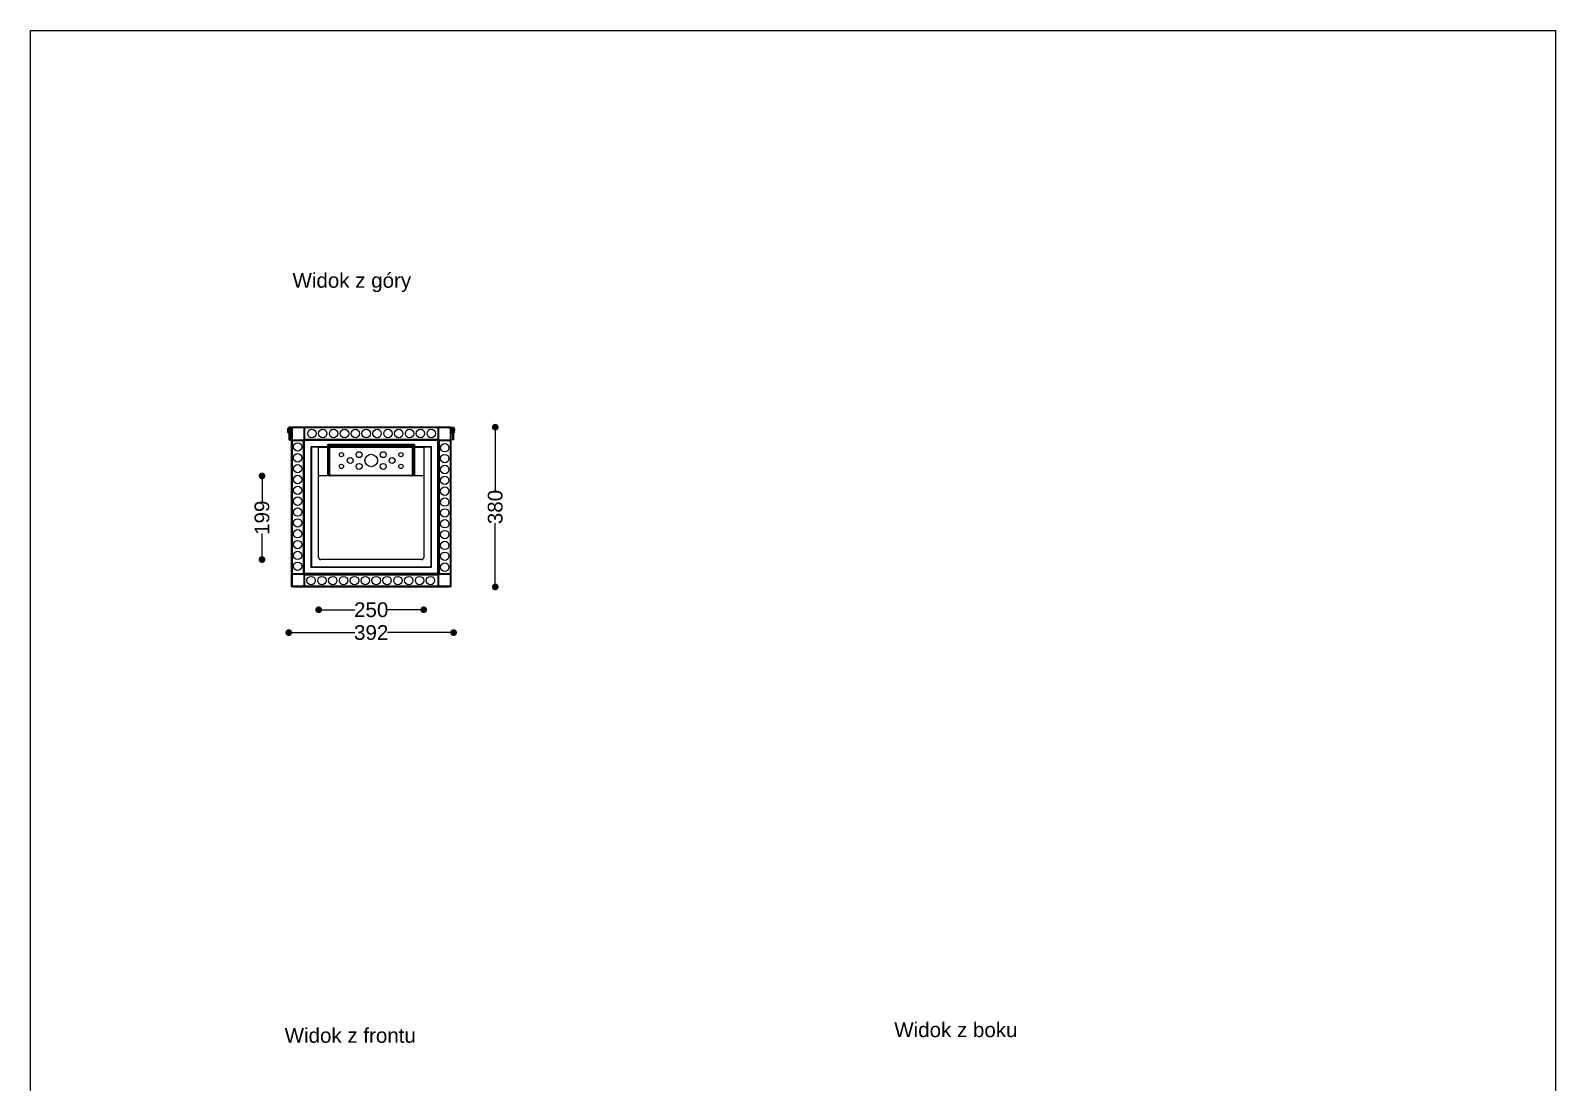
# Model space of a CAD drawing. Header units: millimetres. Extents: x 10366 to 13995, y 24552 to 29685.
# Drawn here: x 10366 to 13995, y 27182 to 29685 of the extents above; entities that cross this region are included whole.
import ezdxf

# ---------------------------------------------------------------- set-up
doc = ezdxf.new("R2010")
doc.units = ezdxf.units.MM
doc.header["$LTSCALE"] = 3
doc.layers.add('DomyÅ›lny', color=7, linetype='Continuous')
doc.layers.add('Hidden_lines', color=7, linetype='Continuous')
doc.styles.get("Standard").update_dxf_attribs({"font": 'arial.ttf'})
doc.dimstyles.new('MATEUSZ', dxfattribs={"dimtxt": 35, "dimasz": 16, "dimexe": 0.18, "dimexo": 0.0625, "dimgap": 0.09, "dimtad": 0, "dimdec": 0, "dimdsep": 46, "dimtxsty": 'Standard', "dimblk": 'DOT', "dimcen": 0.09, "dimse1": 1, "dimse2": 1, "dimadec": 0, "dimazin": 0, "dimtfac": 1, "dimtdec": 0, "dimtofl": 0, "dimtmove": 0, "dimatfit": 3, "dimfxl": 1, "dimtolj": 1, "dimtzin": 0, "dimlwd": 9, "dimlwe": 9, "dimarcsym": 0})

# ---------------------------------------------------------------- blocks, each defined once
blk = doc.blocks.new('_Dot')
at = {"color": 0, "linetype": 'ByBlock', "lineweight": -2}
blk.add_line((-0.5, 0), (-1, 0), dxfattribs=at)
at = {"color": 0, "linetype": 'ByBlock', "const_width": 0.5}
blk.add_lwpolyline([(-0.25, 0, 1), (0.25, 0, 1)], format="xyb", close=True, dxfattribs=at)
blk = doc.blocks.new('*D36')
at = {"color": 0, "lineweight": 9, "transparency": 16777216}
for p, q in [((10996.8, 28252), (11138.3, 28252)), ((11357, 28252), (11215.4, 28252))]:
    blk.add_line(p, q, dxfattribs=at)
at = {"layer": 'Defpoints', "color": 0, "transparency": 16777216}
for p in [(10980.8, 28710.8), (11373, 28710.8), (11373, 28252)]:
    blk.add_point(p, dxfattribs=at)
at = {"color": 0, "lineweight": 9, "transparency": 16777216, "xscale": 16, "yscale": 16, "zscale": 16, "rotation": 180}
blk.add_blockref('_Dot', (10980.8, 28252), dxfattribs=at)
at = {"color": 0, "lineweight": 9, "transparency": 16777216, "xscale": 16, "yscale": 16, "zscale": 16}
blk.add_blockref('_Dot', (11373, 28252), dxfattribs=at)
at = {"color": 0, "transparency": 16777216, "insert": (11176.9, 28252), "char_height": 35, "attachment_point": 5}
blk.add_mtext('\\A1;392', dxfattribs=at)
blk = doc.blocks.new('*D37')
at = {"color": 0, "lineweight": 9, "transparency": 16777216}
for p, q in [((11472.1, 28724.8), (11472.1, 28589.5)), ((11472.1, 28376.8), (11472.1, 28512.1))]:
    blk.add_line(p, q, dxfattribs=at)
at = {"layer": 'Defpoints', "color": 0, "transparency": 16777216}
for p in [(11373, 28740.8), (11472.1, 28740.8), (11365.3, 28360.8)]:
    blk.add_point(p, dxfattribs=at)
at = {"color": 0, "lineweight": 9, "transparency": 16777216, "xscale": 16, "yscale": 16, "zscale": 16}
for p, rotation in [((11472.1, 28740.8), 90), ((11472.1, 28360.8), 270)]:
    blk.add_blockref('_Dot', p, dxfattribs=dict(at, rotation=rotation))
at = {"color": 0, "transparency": 16777216, "insert": (11472.1, 28550.8), "char_height": 35, "attachment_point": 5, "rotation": 90}
blk.add_mtext('\\A1;380', dxfattribs=at)
blk = doc.blocks.new('*D38')
at = {"color": 0, "lineweight": 9, "transparency": 16777216}
for p, q in [((10917.1, 28608.8), (10917.1, 28562.4)), ((10917.1, 28441.8), (10917.1, 28488.2))]:
    blk.add_line(p, q, dxfattribs=at)
at = {"layer": 'Defpoints', "color": 0, "transparency": 16777216}
for p in [(11075.9, 28624.8), (10917.1, 28425.8), (11056.4, 28425.8)]:
    blk.add_point(p, dxfattribs=at)
at = {"color": 0, "lineweight": 9, "transparency": 16777216, "xscale": 16, "yscale": 16, "zscale": 16}
for p, rotation in [((10917.1, 28624.8), 90), ((10917.1, 28425.8), 270)]:
    blk.add_blockref('_Dot', p, dxfattribs=dict(at, rotation=rotation))
at = {"color": 0, "transparency": 16777216, "insert": (10917.1, 28525.3), "char_height": 35, "attachment_point": 5, "rotation": 90}
blk.add_mtext('\\A1;199', dxfattribs=at)
blk = doc.blocks.new('*D39')
at = {"color": 0, "lineweight": 9, "transparency": 16777216}
for p, q in [((11067.9, 28306.3), (11137.9, 28306.3)), ((11285.9, 28306.3), (11215.9, 28306.3))]:
    blk.add_line(p, q, dxfattribs=at)
at = {"layer": 'Defpoints', "color": 0, "transparency": 16777216}
for p in [(11051.9, 28430.8), (11301.9, 28430.8), (11301.9, 28306.3)]:
    blk.add_point(p, dxfattribs=at)
at = {"color": 0, "lineweight": 9, "transparency": 16777216, "xscale": 16, "yscale": 16, "zscale": 16, "rotation": 180}
blk.add_blockref('_Dot', (11051.9, 28306.3), dxfattribs=at)
at = {"color": 0, "lineweight": 9, "transparency": 16777216, "xscale": 16, "yscale": 16, "zscale": 16}
blk.add_blockref('_Dot', (11301.9, 28306.3), dxfattribs=at)
at = {"color": 0, "transparency": 16777216, "insert": (11176.9, 28306.3), "char_height": 35, "attachment_point": 5}
blk.add_mtext('\\A1;250', dxfattribs=at)

msp = doc.modelspace()

# ---------------------------------------------------------------- linework, layer by layer
msp.add_lwpolyline([(10366.2, 24552.5), (10366.2, 29684.6), (13995, 29684.6), (13995, 24552.5)], close=True)
at = {"layer": 'DomyÅ›lny'}
for p, q in [((10980.8, 28740.8), (10980.8, 28710.8)), ((10988.5, 28710.8), (10988.5, 28740.8)), ((11365.3, 28740.8), (10988.5, 28740.8)), ((10988.5, 28710.8), (10988.5, 28740.8)), ((11365.3, 28710.8), (11365.3, 28740.8)), ((11365.3, 28710.8), (11365.3, 28740.8)), ((11373, 28740.8), (11373, 28710.8)), ((10986.9, 28362.4), (10986.9, 28710.8)), ((10988.5, 28734.2), (10988.5, 28364.8)), ((10988.5, 28362.4), (10988.5, 28711)), ((10988.5, 28710.8), (10988.5, 28629.8)), ((11360.3, 28739.2), (10993.5, 28739.2)), ((11365.3, 28401.3), (11365.3, 28734.2)), ((11365.3, 28362.4), (11365.3, 28711)), ((11365.3, 28710.8), (11365.3, 28629.8)), ((11366.9, 28362.4), (11366.9, 28710.8)), ((11051.9, 28430.8), (11051.9, 28693.2)), ((11051.9, 28693.2), (11301.9, 28693.2)), ((11301.9, 28693.2), (11301.9, 28430.8)), ((11301.9, 28624.8), (11051.9, 28624.8)), ((11296.9, 28425.8), (11056.9, 28425.8)), ((11365.3, 28401.3), (11365.3, 28364.8)), ((10989.3, 28362.4), (10988.5, 28362.4)), ((11365.3, 28360.8), (10988.5, 28360.8)), ((10992.5, 28360.8), (11361.3, 28360.8)), ((11365.3, 28362.4), (11364.5, 28362.4))]:
    msp.add_line(p, q, dxfattribs=at)
for points in [[(10988.5, 28740.8, 0), (10980.8, 28740.8, 0)], [(11365.3, 28740.8, 0), (11373, 28740.8, 0)], [(10978.2, 28732.7, 0), (10978.3, 28734.6, 0), (10978.6, 28736.5, 0), (10978.8, 28737.5, 0), (10979, 28738, 0), (10979.2, 28738.4, 0), (10979.4, 28738.6, 0), (10979.5, 28738.8, 0), (10979.6, 28738.9, 0), (10979.7, 28739, 0), (10979.8, 28739.1, 0), (10979.9, 28739.1, 0), (10980, 28739.2, 0), (10980, 28739.2, 0), (10980.1, 28739.2, 0), (10980.2, 28739.2, 0), (10980.2, 28739.2, 0), (10980.3, 28739.2, 0), (10980.3, 28739.2, 0), (10980.4, 28739.1, 0), (10980.5, 28739.1, 0), (10980.6, 28739, 0), (10980.8, 28738.9, 0)], [(10980.8, 28726.5, 0), (10980.6, 28726.4, 0), (10980.5, 28726.3, 0), (10980.4, 28726.2, 0), (10980.3, 28726.2, 0), (10980.2, 28726.2, 0), (10980.2, 28726.2, 0), (10980.1, 28726.2, 0), (10980, 28726.2, 0), (10979.9, 28726.3, 0), (10979.8, 28726.3, 0), (10979.7, 28726.4, 0), (10979.6, 28726.5, 0), (10979.4, 28726.6, 0), (10979.2, 28727, 0), (10979, 28727.4, 0), (10978.7, 28728.5, 0), (10978.4, 28729.8, 0), (10978.2, 28732.7, 0)], [(10980.8, 28710.8, 0), (10980.8, 28710.8, 0), (10980.8, 28710.8, 0), (10980.8, 28710.8, 0), (10980.8, 28710.8, 0), (10980.8, 28710.8, 0), (10980.8, 28710.8, 0), (10980.8, 28710.8, 0), (10980.8, 28710.8, 0), (10980.8, 28710.8, 0), (10980.8, 28710.8, 0), (10980.8, 28710.8, 0), (10980.8, 28710.8, 0), (10980.8, 28710.8, 0), (10980.8, 28710.8, 0), (10981, 28710.8, 0), (10981.7, 28710.8, 0), (10988.5, 28710.8, 0)], [(11373, 28710.8, 0), (11373, 28710.8, 0), (11373, 28710.8, 0), (11373, 28710.8, 0), (11373, 28710.8, 0), (11373, 28710.8, 0), (11373, 28710.8, 0), (11373, 28710.8, 0), (11373, 28710.8, 0), (11373, 28710.8, 0), (11373, 28710.8, 0), (11373, 28710.8, 0), (11373, 28710.8, 0), (11373, 28710.8, 0), (11372.9, 28710.8, 0), (11372.8, 28710.8, 0), (11372, 28710.8, 0), (11365.3, 28710.8, 0)], [(11373, 28738.9, 0), (11373.1, 28739, 0), (11373.1, 28739, 0), (11373.2, 28739.1, 0), (11373.3, 28739.1, 0), (11373.4, 28739.2, 0), (11373.5, 28739.2, 0), (11373.6, 28739.2, 0), (11373.6, 28739.2, 0), (11373.7, 28739.2, 0), (11373.7, 28739.2, 0), (11373.8, 28739.1, 0), (11373.9, 28739.1, 0), (11374, 28739, 0), (11374.1, 28738.9, 0), (11374.3, 28738.8, 0), (11374.4, 28738.6, 0), (11374.6, 28738.1, 0), (11375, 28737.2, 0), (11375.2, 28736.2, 0), (11375.4, 28735.3, 0), (11375.5, 28732.8, 0)], [(11373, 28726.5, 0), (11373.1, 28726.4, 0), (11373.2, 28726.3, 0), (11373.3, 28726.2, 0), (11373.4, 28726.2, 0), (11373.5, 28726.2, 0), (11373.6, 28726.2, 0), (11373.6, 28726.2, 0), (11373.7, 28726.2, 0), (11373.8, 28726.3, 0), (11374, 28726.3, 0), (11374.1, 28726.4, 0), (11374.2, 28726.5, 0), (11374.3, 28726.6, 0), (11374.5, 28727, 0), (11374.7, 28727.4, 0), (11375.1, 28728.5, 0), (11375.3, 28729.8, 0), (11375.5, 28732.7, 0)], [(11079.7, 28624.9, 0), (11080.2, 28624.8, 0), (11080.6, 28624.8, 0)], [(11273.1, 28624.8, 0), (11273.6, 28624.8, 0), (11274.2, 28624.9, 0)], [(11051.9, 28430.8, 0), (11051.9, 28430.3, 0), (11052, 28429.8, 0), (11052.1, 28429.3, 0), (11052.2, 28428.9, 0), (11052.5, 28428.4, 0), (11052.7, 28428, 0), (11053, 28427.6, 0), (11053.3, 28427.3, 0), (11053.7, 28426.9, 0), (11054.1, 28426.6, 0), (11054.5, 28426.4, 0), (11055, 28426.2, 0), (11055.4, 28426, 0), (11055.9, 28425.9, 0), (11056.4, 28425.8, 0), (11056.9, 28425.8, 0)], [(11296.9, 28425.8, 0), (11297.4, 28425.8, 0), (11297.8, 28425.9, 0), (11298.3, 28426, 0), (11298.8, 28426.2, 0), (11299.2, 28426.4, 0), (11299.6, 28426.6, 0), (11300, 28426.9, 0), (11300.4, 28427.3, 0), (11300.7, 28427.6, 0), (11301, 28428, 0), (11301.3, 28428.4, 0), (11301.5, 28428.9, 0), (11301.6, 28429.3, 0), (11301.8, 28429.8, 0), (11301.8, 28430.3, 0), (11301.9, 28430.8, 0)], [(10986.9, 28362.4, 0), (10986.9, 28362.4, 0), (10986.9, 28362.4, 0), (10986.9, 28362.4, 0), (10986.9, 28362.4, 0), (10986.9, 28362.4, 0), (10986.9, 28362.4, 0), (10986.9, 28362.4, 0), (10986.9, 28362.4, 0), (10986.9, 28362.4, 0), (10986.9, 28362.4, 0), (10986.9, 28362.4, 0), (10986.9, 28362.4, 0), (10986.9, 28362.4, 0), (10986.9, 28362.4, 0), (10986.9, 28362.4, 0), (10987.1, 28362.4, 0), (10988.5, 28362.4, 0)], [(10988.5, 28362.4, 0), (10988.5, 28360.8, 0)], [(11365.3, 28362.4, 0), (11366.9, 28362.4, 0)], [(11365.3, 28360.8, 0), (11365.3, 28360.8, 0), (11365.3, 28360.8, 0), (11365.3, 28360.8, 0), (11365.3, 28360.8, 0), (11365.3, 28360.8, 0), (11365.3, 28360.8, 0), (11365.3, 28360.8, 0), (11365.3, 28360.8, 0), (11365.3, 28360.8, 0), (11365.3, 28360.8, 0), (11365.3, 28360.8, 0), (11365.3, 28360.8, 0), (11365.3, 28360.8, 0), (11365.3, 28360.8, 0), (11365.3, 28360.8, 0), (11365.3, 28361, 0), (11365.3, 28362.4, 0)]]:
    msp.add_polyline3d(points, dxfattribs=at)
for centre, radius in [((11106.1, 28675.5), 5), ((11127.1, 28661.5), 7), ((11148.1, 28675.5), 7), ((11176.9, 28661.5), 15), ((11205.6, 28675.5), 7), ((11226.6, 28661.5), 7), ((11247.6, 28675.5), 5), ((11106.1, 28647.5), 5), ((11148.1, 28647.5), 7), ((11205.6, 28647.5), 7), ((11247.6, 28647.5), 5)]:
    msp.add_circle(centre, radius, dxfattribs=at)
for centre, radius, start, end in [((10988.5, 28739.2), 1.6, 90, 108.9784), ((11015.3, 28739.2), 1.6, 64.6149, 90), ((11338.5, 28739.2), 1.6, 90, 109.48), ((11365.3, 28739.2), 1.6, 65.0968, 90), ((10993.5, 28734.2), 5, 90, 180), ((11360.3, 28734.2), 5, 0, 90), ((10988.5, 28389.2), 1.6, 154.6149, 180), ((11365.3, 28389.2), 1.6, 0, 19.48), ((10988.5, 28362.4), 1.6, 180, 270), ((10988.5, 28362.4), 1.6, 180, 270), ((10992.5, 28364.8), 4, 180, 270), ((11015.3, 28362.4), 1.6, 270, 289.48), ((11338.5, 28362.4), 1.6, 244.6149, 270), ((11361.3, 28364.8), 4, 270, 0), ((11365.3, 28362.4), 1.6, 270, 0)]:
    msp.add_arc(centre, radius, start, end, dxfattribs=at)
at = {"layer": 'Hidden_lines'}
for p, q in [((10983.8, 28740.8), (10983.8, 28710.8)), ((11370, 28740.8), (11370, 28710.8)), ((10980.8, 28737.2), (10983.8, 28737.2)), ((10983.8, 28732.8), (10980.8, 28732.8)), ((10983.8, 28728.2), (10980.8, 28728.2)), ((10983.8, 28718.8), (10980.8, 28718.8)), ((10983.8, 28739.2), (10986.8, 28739.2)), ((10986.8, 28726.2), (10983.8, 28726.2)), ((10986.9, 28710.8), (10986.9, 28739.2)), ((11365.3, 28739.2), (10988.5, 28739.2)), ((10988.5, 28711), (10988.5, 28739.2)), ((10988.5, 28710.8), (11015.3, 28710.8)), ((10988.5, 28709.2), (11015.3, 28709.2)), ((11015.3, 28709.2), (11015.3, 28392.4)), ((11016.9, 28739.2), (11016.9, 28712.4)), ((11016.9, 28709.2), (11016.9, 28392.4)), ((11018.5, 28739.2), (11018.5, 28712.4)), ((11018.5, 28712.4), (11335.3, 28712.4)), ((11018.5, 28710.8), (11335.3, 28710.8)), ((11335.3, 28709.2), (11018.5, 28709.2)), ((11018.5, 28392.4), (11018.5, 28709.2)), ((11335.3, 28739.2), (11335.3, 28712.4)), ((11335.3, 28392.4), (11335.3, 28709.2)), ((11336.9, 28739.2), (11336.9, 28712.4)), ((11336.9, 28709.2), (11336.9, 28392.4)), ((11338.5, 28710.8), (11365.3, 28710.8)), ((11338.5, 28709.2), (11365.3, 28709.2)), ((11338.5, 28709.2), (11338.5, 28392.4)), ((11365.3, 28711), (11365.3, 28739.2)), ((11366.9, 28710.8), (11366.9, 28739.2)), ((11367, 28739.2), (11370, 28739.2)), ((11370, 28726.2), (11367, 28726.2)), ((11370, 28737.2), (11373, 28737.2)), ((11370, 28732.8), (11373, 28732.8)), ((11373, 28728.2), (11370, 28728.2)), ((11370, 28718.8), (11373, 28718.8)), ((11320.3, 28694.2), (11033.5, 28694.2)), ((11033.5, 28694.2), (11033.5, 28407.4)), ((11034.5, 28693.2), (11034.5, 28408.4)), ((11319.3, 28693.2), (11034.5, 28693.2)), ((11073.9, 28624.8), (11073.9, 28699.8)), ((11075.9, 28699.8), (11073.9, 28699.8)), ((11075.9, 28624.8), (11075.9, 28699.8)), ((11076.9, 28628.6), (11076.9, 28695)), ((11078.1, 28628.3), (11078.1, 28695.3)), ((11275.4, 28699.8), (11078.4, 28699.8)), ((11078.4, 28624.8), (11078.4, 28699.8)), ((11080.3, 28697.6), (11273.4, 28697.6)), ((11080.6, 28698.8), (11273.1, 28698.8)), ((11275.4, 28624.8), (11275.4, 28699.8)), ((11275.7, 28695.3), (11275.7, 28628.3)), ((11276.9, 28695), (11276.9, 28628.6)), ((11277.9, 28699.8), (11277.9, 28624.8)), ((11279.9, 28699.8), (11277.9, 28699.8)), ((11279.9, 28699.8), (11279.9, 28624.8)), ((11319.3, 28408.4), (11319.3, 28693.2)), ((11320.3, 28407.4), (11320.3, 28694.2)), ((11033.5, 28600.8), (11034.5, 28600.8)), ((11273.4, 28626), (11080.3, 28626)), ((11116.9, 28626), (11116.9, 28624.8)), ((11126.9, 28626), (11126.9, 28624.8)), ((11226.9, 28626), (11226.9, 28624.8)), ((11236.9, 28626), (11236.9, 28624.8)), ((11319.3, 28600.8), (11320.3, 28600.8)), ((11033.5, 28580.8), (11034.5, 28580.8)), ((11319.3, 28580.8), (11320.3, 28580.8)), ((11033.5, 28520.8), (11034.5, 28520.8)), ((11033.5, 28500.8), (11034.5, 28500.8)), ((11319.3, 28520.8), (11320.3, 28520.8)), ((11319.3, 28500.8), (11320.3, 28500.8)), ((10988.5, 28392.4), (11015.3, 28392.4)), ((10988.5, 28390.8), (11015.3, 28390.8)), ((11016.9, 28389.2), (11016.9, 28362.4)), ((11335.3, 28392.4), (11018.5, 28392.4)), ((11018.5, 28390.8), (11335.3, 28390.8)), ((11018.5, 28389.2), (11335.3, 28389.2)), ((11018.5, 28389.2), (11018.5, 28362.4)), ((11033.5, 28407.4), (11320.3, 28407.4)), ((11034.5, 28408.4), (11319.3, 28408.4)), ((11335.3, 28389.2), (11335.3, 28362.4)), ((11336.9, 28389.2), (11336.9, 28362.4)), ((11338.5, 28392.4), (11365.3, 28392.4)), ((11338.5, 28390.8), (11365.3, 28390.8)), ((11364.5, 28362.4), (10989.3, 28362.4))]:
    msp.add_line(p, q, dxfattribs=at)
for points in [[(11018.5, 28739.2, 0), (11018.5, 28740.8, 0)], [(11335.3, 28740.8, 0), (11335.3, 28740.8, 0), (11335.3, 28740.8, 0), (11335.3, 28740.8, 0), (11335.3, 28740.8, 0), (11335.3, 28740.8, 0), (11335.3, 28740.8, 0), (11335.3, 28740.8, 0), (11335.3, 28740.8, 0), (11335.3, 28740.8, 0), (11335.3, 28740.8, 0), (11335.3, 28740.8, 0), (11335.3, 28740.8, 0), (11335.3, 28740.8, 0), (11335.3, 28740.8, 0), (11335.3, 28740.7, 0), (11335.3, 28740.6, 0), (11335.3, 28739.2, 0)], [(10980.8, 28738.9, 0), (10980.9, 28738.8, 0), (10981.1, 28738.4, 0), (10981.3, 28738.1, 0), (10981.6, 28737.3, 0), (10981.9, 28735.7, 0), (10982.1, 28732.7, 0)], [(10982.1, 28732.7, 0), (10982.1, 28730.8, 0), (10981.8, 28728.9, 0), (10981.6, 28728.1, 0), (10981.3, 28727.4, 0), (10981, 28726.9, 0), (10980.9, 28726.7, 0), (10980.8, 28726.5, 0)], [(10988.5, 28739.2, 0), (10986.9, 28739.2, 0)], [(10986.9, 28709.2, 0), (10986.9, 28709.2, 0), (10986.9, 28709.2, 0), (10986.9, 28709.2, 0), (10986.9, 28709.2, 0), (10986.9, 28709.2, 0), (10986.9, 28709.2, 0), (10986.9, 28709.2, 0), (10986.9, 28709.2, 0), (10986.9, 28709.2, 0), (10986.9, 28709.2, 0), (10986.9, 28709.2, 0), (10986.9, 28709.2, 0), (10986.9, 28709.2, 0), (10986.9, 28709.2, 0), (10986.9, 28709.2, 0), (10987.1, 28709.2, 0), (10988.5, 28709.2, 0)], [(11015.3, 28710.8, 0), (11015.4, 28710.8, 0), (11015.6, 28710.8, 0), (11015.7, 28710.9, 0), (11015.9, 28710.9, 0), (11016, 28711, 0), (11016.1, 28711.1, 0), (11016.3, 28711.1, 0), (11016.4, 28711.3, 0)], [(11015.3, 28710.3, 0), (11015.5, 28710.3, 0), (11015.9, 28710.4, 0), (11016.3, 28710.5, 0), (11016.9, 28710.8, 0)], [(11015.3, 28710.8, 0), (11015.3, 28710.8, 0), (11015.3, 28710.8, 0), (11015.3, 28710.8, 0), (11015.3, 28710.8, 0), (11015.3, 28710.8, 0), (11015.3, 28710.8, 0), (11015.3, 28710.8, 0), (11015.3, 28710.8, 0), (11015.3, 28710.8, 0), (11015.3, 28710.8, 0), (11015.3, 28710.8, 0), (11015.3, 28710.8, 0), (11015.3, 28710.8, 0), (11015.3, 28710.8, 0), (11015.3, 28710.8, 0), (11015.3, 28710.8, 0), (11015.3, 28710.8, 0), (11015.3, 28710.7, 0), (11015.3, 28710.6, 0), (11015.3, 28710.3, 0)], [(11015.3, 28709.2, 0), (11015.3, 28710.3, 0)], [(11016.9, 28709.2, 0), (11016.9, 28709.2, 0), (11016.9, 28709.2, 0), (11016.9, 28709.2, 0), (11016.9, 28709.2, 0), (11016.9, 28709.2, 0), (11016.9, 28709.2, 0), (11016.9, 28709.2, 0), (11016.9, 28709.2, 0), (11016.9, 28709.2, 0), (11016.9, 28709.2, 0), (11016.9, 28709.2, 0), (11016.9, 28709.2, 0), (11016.9, 28709.2, 0), (11016.8, 28709.2, 0), (11016.7, 28709.2, 0), (11015.3, 28709.2, 0)], [(11016.9, 28712.4, 0), (11016.9, 28712.2, 0), (11016.8, 28712.1, 0), (11016.8, 28711.9, 0), (11016.8, 28711.8, 0), (11016.7, 28711.7, 0), (11016.6, 28711.5, 0), (11016.5, 28711.4, 0), (11016.4, 28711.3, 0)], [(11016.4, 28711.3, 0), (11016.4, 28711.3, 0), (11016.4, 28711.3, 0), (11016.4, 28711.3, 0), (11016.4, 28711.3, 0), (11016.4, 28711.3, 0), (11016.4, 28711.3, 0), (11016.4, 28711.3, 0), (11016.4, 28711.3, 0), (11016.4, 28711.3, 0), (11016.4, 28711.3, 0), (11016.4, 28711.3, 0), (11016.4, 28711.3, 0), (11016.4, 28711.2, 0), (11016.9, 28710.8, 0)], [(11016.4, 28709.2, 0), (11016.4, 28709.4, 0), (11016.5, 28709.8, 0), (11016.6, 28710.2, 0), (11016.9, 28710.8, 0)], [(11016.9, 28712.4, 0), (11016.9, 28712.4, 0), (11016.9, 28712.4, 0), (11016.9, 28712.4, 0), (11016.9, 28712.4, 0), (11016.9, 28712.4, 0), (11016.9, 28712.4, 0), (11016.9, 28712.4, 0), (11016.9, 28712.4, 0), (11016.9, 28712.4, 0), (11016.9, 28712.4, 0), (11016.9, 28712.4, 0), (11016.9, 28712.4, 0), (11016.9, 28712.4, 0), (11016.9, 28712.4, 0), (11016.9, 28712.4, 0), (11016.9, 28712.4, 0), (11016.9, 28712.4, 0), (11016.9, 28712.4, 0), (11017.1, 28712.4, 0), (11017.3, 28712.4, 0)], [(11017.3, 28712.4, 0), (11017.3, 28712.2, 0), (11017.2, 28711.7, 0), (11017.1, 28711.4, 0), (11016.9, 28710.8, 0)], [(11018.5, 28711.3, 0), (11018.2, 28711.2, 0), (11017.8, 28711.2, 0), (11017.4, 28711, 0), (11016.9, 28710.8, 0)], [(11017.3, 28710.3, 0), (11017.3, 28710.3, 0), (11017.3, 28710.3, 0), (11017.3, 28710.3, 0), (11017.3, 28710.3, 0), (11017.3, 28710.3, 0), (11017.3, 28710.3, 0), (11017.3, 28710.3, 0), (11017.3, 28710.3, 0), (11017.3, 28710.3, 0), (11017.3, 28710.3, 0), (11017.3, 28710.3, 0), (11017.3, 28710.3, 0), (11017.3, 28710.4, 0), (11016.9, 28710.8, 0)], [(11018.5, 28709.2, 0), (11016.9, 28709.2, 0)], [(11018.5, 28712.4, 0), (11017.3, 28712.4, 0)], [(11018.5, 28712.4, 0), (11018.5, 28710.8, 0)], [(11018.5, 28710.8, 0), (11018.5, 28710.8, 0), (11018.5, 28710.8, 0), (11018.5, 28710.8, 0), (11018.5, 28710.8, 0), (11018.5, 28710.8, 0), (11018.5, 28710.8, 0), (11018.5, 28710.8, 0), (11018.5, 28710.8, 0), (11018.5, 28710.8, 0), (11018.5, 28710.8, 0), (11018.5, 28710.8, 0), (11018.5, 28710.8, 0), (11018.5, 28710.8, 0), (11018.5, 28710.8, 0), (11018.5, 28710.7, 0), (11018.5, 28710.6, 0), (11018.5, 28709.2, 0)], [(11335.3, 28710.8, 0), (11335.3, 28710.8, 0), (11335.3, 28710.8, 0), (11335.3, 28710.8, 0), (11335.3, 28710.8, 0), (11335.3, 28710.8, 0), (11335.3, 28710.8, 0), (11335.3, 28710.8, 0), (11335.3, 28710.8, 0), (11335.3, 28710.8, 0), (11335.3, 28710.8, 0), (11335.3, 28710.8, 0), (11335.3, 28710.8, 0), (11335.3, 28710.8, 0), (11335.3, 28710.8, 0), (11335.3, 28711, 0), (11335.3, 28712.4, 0)], [(11335.3, 28712.4, 0), (11336.4, 28712.4, 0)], [(11335.3, 28711.3, 0), (11335.5, 28711.2, 0), (11335.9, 28711.2, 0), (11336.3, 28711, 0), (11336.9, 28710.8, 0)], [(11335.3, 28710.8, 0), (11335.4, 28710.8, 0), (11335.6, 28710.8, 0), (11335.7, 28710.7, 0), (11335.9, 28710.7, 0), (11336, 28710.6, 0), (11336.1, 28710.5, 0), (11336.3, 28710.4, 0), (11336.4, 28710.3, 0)], [(11335.3, 28709.2, 0), (11335.3, 28710.8, 0)], [(11336.9, 28709.2, 0), (11336.9, 28709.2, 0), (11336.9, 28709.2, 0), (11336.9, 28709.2, 0), (11336.9, 28709.2, 0), (11336.9, 28709.2, 0), (11336.9, 28709.2, 0), (11336.9, 28709.2, 0), (11336.9, 28709.2, 0), (11336.9, 28709.2, 0), (11336.9, 28709.2, 0), (11336.9, 28709.2, 0), (11336.9, 28709.2, 0), (11336.9, 28709.2, 0), (11336.9, 28709.2, 0), (11336.8, 28709.2, 0), (11336.7, 28709.2, 0), (11335.3, 28709.2, 0)], [(11336.4, 28712.4, 0), (11336.4, 28712.2, 0), (11336.5, 28711.7, 0), (11336.6, 28711.4, 0), (11336.9, 28710.8, 0)], [(11336.9, 28712.4, 0), (11336.9, 28712.4, 0), (11336.9, 28712.4, 0), (11336.9, 28712.4, 0), (11336.9, 28712.4, 0), (11336.9, 28712.4, 0), (11336.9, 28712.4, 0), (11336.9, 28712.4, 0), (11336.9, 28712.4, 0), (11336.9, 28712.4, 0), (11336.9, 28712.4, 0), (11336.9, 28712.4, 0), (11336.9, 28712.4, 0), (11336.9, 28712.4, 0), (11336.9, 28712.4, 0), (11336.9, 28712.4, 0), (11336.9, 28712.4, 0), (11336.9, 28712.4, 0), (11336.8, 28712.4, 0), (11336.7, 28712.4, 0), (11336.4, 28712.4, 0)], [(11336.4, 28710.3, 0), (11336.4, 28710.3, 0), (11336.4, 28710.3, 0), (11336.4, 28710.3, 0), (11336.4, 28710.3, 0), (11336.4, 28710.3, 0), (11336.4, 28710.3, 0), (11336.4, 28710.3, 0), (11336.4, 28710.3, 0), (11336.4, 28710.3, 0), (11336.4, 28710.3, 0), (11336.4, 28710.3, 0), (11336.4, 28710.3, 0), (11336.4, 28710.4, 0), (11336.9, 28710.8, 0)], [(11336.9, 28712.4, 0), (11336.9, 28712.2, 0), (11336.9, 28712.1, 0), (11336.9, 28711.9, 0), (11337, 28711.8, 0), (11337, 28711.7, 0), (11337.1, 28711.5, 0), (11337.2, 28711.4, 0), (11337.3, 28711.3, 0)], [(11337.3, 28711.3, 0), (11337.3, 28711.3, 0), (11337.3, 28711.3, 0), (11337.3, 28711.3, 0), (11337.3, 28711.3, 0), (11337.3, 28711.3, 0), (11337.3, 28711.3, 0), (11337.3, 28711.3, 0), (11337.3, 28711.3, 0), (11337.3, 28711.3, 0), (11337.3, 28711.3, 0), (11337.3, 28711.3, 0), (11337.3, 28711.3, 0), (11337.3, 28711.2, 0), (11336.9, 28710.8, 0)], [(11338.5, 28710.3, 0), (11338.2, 28710.3, 0), (11337.8, 28710.4, 0), (11337.4, 28710.5, 0), (11336.9, 28710.8, 0)], [(11337.3, 28709.2, 0), (11337.3, 28709.4, 0), (11337.2, 28709.8, 0), (11337.1, 28710.2, 0), (11336.9, 28710.8, 0)], [(11338.5, 28709.2, 0), (11336.9, 28709.2, 0)], [(11338.5, 28710.8, 0), (11338.3, 28710.8, 0), (11338.2, 28710.8, 0), (11338, 28710.9, 0), (11337.9, 28710.9, 0), (11337.7, 28711, 0), (11337.6, 28711.1, 0), (11337.5, 28711.1, 0), (11337.3, 28711.3, 0)], [(11338.5, 28710.8, 0), (11338.5, 28710.8, 0), (11338.5, 28710.8, 0), (11338.5, 28710.8, 0), (11338.5, 28710.8, 0), (11338.5, 28710.8, 0), (11338.5, 28710.8, 0), (11338.5, 28710.8, 0), (11338.5, 28710.8, 0), (11338.5, 28710.8, 0), (11338.5, 28710.8, 0), (11338.5, 28710.8, 0), (11338.5, 28710.8, 0), (11338.5, 28710.8, 0), (11338.5, 28710.8, 0), (11338.5, 28710.8, 0), (11338.5, 28710.8, 0), (11338.5, 28710.8, 0), (11338.5, 28710.7, 0), (11338.5, 28710.6, 0), (11338.5, 28710.3, 0)], [(11338.5, 28709.2, 0), (11338.5, 28710.3, 0)], [(11366.9, 28739.2, 0), (11366.9, 28739.2, 0), (11366.9, 28739.2, 0), (11366.9, 28739.2, 0), (11366.9, 28739.2, 0), (11366.9, 28739.2, 0), (11366.9, 28739.2, 0), (11366.9, 28739.2, 0), (11366.9, 28739.2, 0), (11366.9, 28739.2, 0), (11366.9, 28739.2, 0), (11366.9, 28739.2, 0), (11366.9, 28739.2, 0), (11366.9, 28739.2, 0), (11366.9, 28739.2, 0), (11366.8, 28739.2, 0), (11366.7, 28739.2, 0), (11365.3, 28739.2, 0)], [(11365.3, 28709.2, 0), (11366.9, 28709.2, 0)], [(11371.6, 28733, 0), (11371.9, 28736.1, 0), (11372.3, 28737.6, 0), (11372.6, 28738.3, 0), (11372.7, 28738.6, 0), (11373, 28738.9, 0)], [(11371.6, 28732.7, 0), (11371.7, 28730.8, 0), (11371.9, 28728.9, 0), (11372.2, 28728.1, 0), (11372.4, 28727.4, 0), (11372.7, 28726.9, 0), (11372.8, 28726.7, 0), (11373, 28726.5, 0)], [(11078.4, 28699.8, 0), (11075.9, 28699.8, 0)], [(11080.6, 28698.8, 0), (11080.3, 28698.8, 0), (11079.9, 28698.7, 0), (11079.5, 28698.6, 0), (11079.2, 28698.5, 0), (11078.8, 28698.3, 0), (11078.5, 28698.1, 0), (11078.2, 28697.9, 0), (11077.9, 28697.7, 0), (11077.7, 28697.4, 0), (11077.5, 28697.1, 0), (11077.3, 28696.8, 0), (11077.1, 28696.4, 0), (11077, 28696.1, 0), (11076.9, 28695.7, 0), (11076.9, 28695.4, 0), (11076.9, 28695, 0)], [(11078.1, 28695.3, 0), (11078.1, 28695.5, 0), (11078.1, 28695.8, 0), (11078.2, 28696, 0), (11078.2, 28696.2, 0), (11078.3, 28696.4, 0), (11078.5, 28696.6, 0), (11078.6, 28696.8, 0), (11078.7, 28696.9, 0), (11078.9, 28697.1, 0), (11079.1, 28697.2, 0), (11079.3, 28697.3, 0), (11079.5, 28697.4, 0), (11079.7, 28697.5, 0), (11079.9, 28697.5, 0), (11080.1, 28697.6, 0), (11080.3, 28697.6, 0)], [(11276.9, 28695, 0), (11276.8, 28695.4, 0), (11276.8, 28695.8, 0), (11276.7, 28696.1, 0), (11276.6, 28696.5, 0), (11276.4, 28696.8, 0), (11276.2, 28697.1, 0), (11276, 28697.4, 0), (11275.7, 28697.7, 0), (11275.5, 28698, 0), (11275.2, 28698.2, 0), (11274.8, 28698.4, 0), (11274.5, 28698.5, 0), (11274.2, 28698.6, 0), (11273.8, 28698.7, 0), (11273.4, 28698.8, 0), (11273.1, 28698.8, 0)], [(11273.4, 28697.6, 0), (11273.6, 28697.6, 0), (11273.8, 28697.5, 0), (11274.1, 28697.5, 0), (11274.3, 28697.4, 0), (11274.5, 28697.3, 0), (11274.7, 28697.2, 0), (11274.8, 28697.1, 0), (11275, 28696.9, 0), (11275.2, 28696.7, 0), (11275.3, 28696.6, 0), (11275.4, 28696.4, 0), (11275.5, 28696.2, 0), (11275.6, 28696, 0), (11275.6, 28695.7, 0), (11275.7, 28695.5, 0), (11275.7, 28695.3, 0)], [(11277.9, 28699.8, 0), (11277.9, 28699.8, 0), (11277.9, 28699.8, 0), (11277.9, 28699.8, 0), (11277.9, 28699.8, 0), (11277.9, 28699.8, 0), (11277.9, 28699.8, 0), (11277.9, 28699.8, 0), (11277.9, 28699.8, 0), (11277.9, 28699.8, 0), (11277.9, 28699.8, 0), (11277.9, 28699.8, 0), (11277.9, 28699.8, 0), (11277.9, 28699.8, 0), (11277.8, 28699.8, 0), (11277.8, 28699.8, 0), (11277.6, 28699.8, 0), (11275.4, 28699.8, 0)], [(11076.9, 28628.6, 0), (11076.9, 28627.9, 0), (11077.1, 28627.3, 0), (11077.3, 28626.7, 0), (11077.7, 28626.2, 0), (11078.1, 28625.8, 0), (11078.6, 28625.4, 0), (11079.1, 28625.1, 0), (11079.7, 28624.9, 0)], [(11080.3, 28626, 0), (11080.1, 28626, 0), (11079.9, 28626, 0), (11079.7, 28626.1, 0), (11079.5, 28626.2, 0), (11079.2, 28626.3, 0), (11079.1, 28626.4, 0), (11078.9, 28626.5, 0), (11078.7, 28626.7, 0), (11078.6, 28626.8, 0), (11078.4, 28627, 0), (11078.3, 28627.2, 0), (11078.2, 28627.4, 0), (11078.2, 28627.6, 0), (11078.1, 28627.8, 0), (11078.1, 28628, 0), (11078.1, 28628.3, 0)], [(11275.7, 28628.3, 0), (11275.7, 28628, 0), (11275.6, 28627.8, 0), (11275.6, 28627.6, 0), (11275.5, 28627.4, 0), (11275.4, 28627.2, 0), (11275.3, 28627, 0), (11275.1, 28626.8, 0), (11275, 28626.6, 0), (11274.8, 28626.5, 0), (11274.6, 28626.4, 0), (11274.4, 28626.2, 0), (11274.2, 28626.2, 0), (11274, 28626.1, 0), (11273.8, 28626, 0), (11273.6, 28626, 0), (11273.4, 28626, 0)], [(11274.2, 28624.9, 0), (11274.7, 28625.2, 0), (11275.3, 28625.5, 0), (11275.7, 28625.9, 0), (11276.1, 28626.3, 0), (11276.4, 28626.8, 0), (11276.7, 28627.4, 0), (11276.8, 28628, 0), (11276.9, 28628.6, 0)], [(10988.5, 28392.4, 0), (10986.9, 28392.4, 0)], [(11015.3, 28392.4, 0), (11016.9, 28392.4, 0)], [(11015.3, 28392.4, 0), (11015.3, 28391.3, 0)], [(11015.3, 28391.3, 0), (11015.5, 28391.2, 0), (11015.9, 28391.2, 0), (11016.3, 28391, 0), (11016.9, 28390.8, 0)], [(11015.3, 28390.8, 0), (11015.3, 28390.8, 0), (11015.3, 28390.8, 0), (11015.3, 28390.8, 0), (11015.3, 28390.8, 0), (11015.3, 28390.8, 0), (11015.3, 28390.8, 0), (11015.3, 28390.8, 0), (11015.3, 28390.8, 0), (11015.3, 28390.8, 0), (11015.3, 28390.8, 0), (11015.3, 28390.8, 0), (11015.3, 28390.8, 0), (11015.3, 28390.8, 0), (11015.3, 28390.8, 0), (11015.3, 28390.8, 0), (11015.3, 28390.8, 0), (11015.3, 28390.8, 0), (11015.3, 28390.8, 0), (11015.3, 28391, 0), (11015.3, 28391.3, 0)], [(11015.3, 28390.8, 0), (11015.4, 28390.8, 0), (11015.6, 28390.8, 0), (11015.7, 28390.7, 0), (11015.9, 28390.7, 0), (11016, 28390.6, 0), (11016.1, 28390.5, 0), (11016.3, 28390.4, 0), (11016.4, 28390.3, 0)], [(11016.4, 28392.4, 0), (11016.4, 28392.2, 0), (11016.5, 28391.7, 0), (11016.6, 28391.4, 0), (11016.9, 28390.8, 0)], [(11016.4, 28390.3, 0), (11016.4, 28390.3, 0), (11016.4, 28390.3, 0), (11016.4, 28390.3, 0), (11016.4, 28390.3, 0), (11016.4, 28390.3, 0), (11016.4, 28390.3, 0), (11016.4, 28390.3, 0), (11016.4, 28390.3, 0), (11016.4, 28390.3, 0), (11016.4, 28390.3, 0), (11016.4, 28390.3, 0), (11016.4, 28390.3, 0), (11016.4, 28390.4, 0), (11016.9, 28390.8, 0)], [(11016.9, 28389.2, 0), (11016.9, 28389.3, 0), (11016.8, 28389.5, 0), (11016.8, 28389.6, 0), (11016.8, 28389.8, 0), (11016.7, 28389.9, 0), (11016.6, 28390.1, 0), (11016.5, 28390.2, 0), (11016.4, 28390.3, 0)], [(11016.9, 28392.4, 0), (11016.9, 28392.4, 0), (11016.9, 28392.4, 0), (11016.9, 28392.4, 0), (11016.9, 28392.4, 0), (11016.9, 28392.4, 0), (11016.9, 28392.4, 0), (11016.9, 28392.4, 0), (11016.9, 28392.4, 0), (11016.9, 28392.4, 0), (11016.9, 28392.4, 0), (11016.9, 28392.4, 0), (11016.9, 28392.4, 0), (11016.9, 28392.4, 0), (11016.9, 28392.4, 0), (11016.9, 28392.4, 0), (11017.1, 28392.4, 0), (11018.5, 28392.4, 0)], [(11017.3, 28391.3, 0), (11017.3, 28391.3, 0), (11017.3, 28391.3, 0), (11017.3, 28391.3, 0), (11017.3, 28391.3, 0), (11017.3, 28391.3, 0), (11017.3, 28391.3, 0), (11017.3, 28391.3, 0), (11017.3, 28391.3, 0), (11017.3, 28391.3, 0), (11017.3, 28391.3, 0), (11017.3, 28391.3, 0), (11017.3, 28391.3, 0), (11017.3, 28391.2, 0), (11016.9, 28390.8, 0)], [(11018.5, 28390.3, 0), (11018.2, 28390.3, 0), (11017.8, 28390.4, 0), (11017.4, 28390.5, 0), (11016.9, 28390.8, 0)], [(11017.3, 28389.2, 0), (11017.3, 28389.4, 0), (11017.2, 28389.8, 0), (11017.1, 28390.2, 0), (11016.9, 28390.8, 0)], [(11016.9, 28389.2, 0), (11016.9, 28389.2, 0), (11016.9, 28389.2, 0), (11016.9, 28389.2, 0), (11016.9, 28389.2, 0), (11016.9, 28389.2, 0), (11016.9, 28389.2, 0), (11016.9, 28389.2, 0), (11016.9, 28389.2, 0), (11016.9, 28389.2, 0), (11016.9, 28389.2, 0), (11016.9, 28389.2, 0), (11016.9, 28389.2, 0), (11016.9, 28389.2, 0), (11016.9, 28389.2, 0), (11016.9, 28389.2, 0), (11016.9, 28389.2, 0), (11016.9, 28389.2, 0), (11016.9, 28389.2, 0), (11017.1, 28389.2, 0), (11017.3, 28389.2, 0)], [(11018.5, 28389.2, 0), (11017.3, 28389.2, 0)], [(11018.5, 28392.4, 0), (11018.5, 28390.8, 0)], [(11018.5, 28390.8, 0), (11018.5, 28390.8, 0), (11018.5, 28390.8, 0), (11018.5, 28390.8, 0), (11018.5, 28390.8, 0), (11018.5, 28390.8, 0), (11018.5, 28390.8, 0), (11018.5, 28390.8, 0), (11018.5, 28390.8, 0), (11018.5, 28390.8, 0), (11018.5, 28390.8, 0), (11018.5, 28390.8, 0), (11018.5, 28390.8, 0), (11018.5, 28390.8, 0), (11018.5, 28390.7, 0), (11018.5, 28390.6, 0), (11018.5, 28389.2, 0)], [(11335.3, 28392.4, 0), (11336.9, 28392.4, 0)], [(11335.3, 28390.8, 0), (11335.3, 28390.8, 0), (11335.3, 28390.8, 0), (11335.3, 28390.8, 0), (11335.3, 28390.8, 0), (11335.3, 28390.8, 0), (11335.3, 28390.8, 0), (11335.3, 28390.8, 0), (11335.3, 28390.8, 0), (11335.3, 28390.8, 0), (11335.3, 28390.8, 0), (11335.3, 28390.8, 0), (11335.3, 28390.8, 0), (11335.3, 28390.8, 0), (11335.3, 28390.8, 0), (11335.3, 28390.8, 0), (11335.3, 28391, 0), (11335.3, 28392.4, 0)], [(11335.3, 28389.2, 0), (11335.3, 28390.8, 0)], [(11335.3, 28390.3, 0), (11335.5, 28390.3, 0), (11335.9, 28390.4, 0), (11336.3, 28390.5, 0), (11336.9, 28390.8, 0)], [(11335.3, 28389.2, 0), (11336.4, 28389.2, 0)], [(11336.4, 28391.3, 0), (11336.4, 28391.3, 0), (11336.4, 28391.3, 0), (11336.4, 28391.3, 0), (11336.4, 28391.3, 0), (11336.4, 28391.3, 0), (11336.4, 28391.3, 0), (11336.4, 28391.3, 0), (11336.4, 28391.3, 0), (11336.4, 28391.3, 0), (11336.4, 28391.3, 0), (11336.4, 28391.3, 0), (11336.4, 28391.3, 0), (11336.4, 28391.2, 0), (11336.9, 28390.8, 0)], [(11336.4, 28389.2, 0), (11336.4, 28389.4, 0), (11336.5, 28389.8, 0), (11336.6, 28390.2, 0), (11336.9, 28390.8, 0)], [(11336.9, 28389.2, 0), (11336.9, 28389.2, 0), (11336.9, 28389.2, 0), (11336.9, 28389.2, 0), (11336.9, 28389.2, 0), (11336.9, 28389.2, 0), (11336.9, 28389.2, 0), (11336.9, 28389.2, 0), (11336.9, 28389.2, 0), (11336.9, 28389.2, 0), (11336.9, 28389.2, 0), (11336.9, 28389.2, 0), (11336.9, 28389.2, 0), (11336.9, 28389.2, 0), (11336.9, 28389.2, 0), (11336.9, 28389.2, 0), (11336.9, 28389.2, 0), (11336.9, 28389.2, 0), (11336.8, 28389.2, 0), (11336.7, 28389.2, 0), (11336.4, 28389.2, 0)], [(11337.3, 28392.4, 0), (11337.3, 28392.2, 0), (11337.2, 28391.7, 0), (11337.1, 28391.4, 0), (11336.9, 28390.8, 0)], [(11336.9, 28392.4, 0), (11336.9, 28392.4, 0), (11336.9, 28392.4, 0), (11336.9, 28392.4, 0), (11336.9, 28392.4, 0), (11336.9, 28392.4, 0), (11336.9, 28392.4, 0), (11336.9, 28392.4, 0), (11336.9, 28392.4, 0), (11336.9, 28392.4, 0), (11336.9, 28392.4, 0), (11336.9, 28392.4, 0), (11336.9, 28392.4, 0), (11336.9, 28392.4, 0), (11336.9, 28392.4, 0), (11337.1, 28392.4, 0), (11338.5, 28392.4, 0)], [(11338.5, 28391.3, 0), (11338.2, 28391.2, 0), (11337.8, 28391.2, 0), (11337.4, 28391, 0), (11336.9, 28390.8, 0)], [(11337.3, 28390.3, 0), (11337.3, 28390.3, 0), (11337.3, 28390.3, 0), (11337.3, 28390.3, 0), (11337.3, 28390.3, 0), (11337.3, 28390.3, 0), (11337.3, 28390.3, 0), (11337.3, 28390.3, 0), (11337.3, 28390.3, 0), (11337.3, 28390.3, 0), (11337.3, 28390.3, 0), (11337.3, 28390.3, 0), (11337.3, 28390.3, 0), (11337.3, 28390.4, 0), (11336.9, 28390.8, 0)], [(11336.9, 28389.2, 0), (11336.9, 28389.3, 0), (11336.9, 28389.5, 0), (11336.9, 28389.6, 0), (11337, 28389.8, 0), (11337, 28389.9, 0), (11337.1, 28390.1, 0), (11337.2, 28390.2, 0), (11337.3, 28390.3, 0)], [(11338.5, 28390.8, 0), (11338.3, 28390.8, 0), (11338.2, 28390.8, 0), (11338, 28390.7, 0), (11337.9, 28390.7, 0), (11337.7, 28390.6, 0), (11337.6, 28390.5, 0), (11337.5, 28390.4, 0), (11337.3, 28390.3, 0)], [(11338.5, 28392.4, 0), (11338.5, 28391.3, 0)], [(11338.5, 28390.8, 0), (11338.5, 28390.8, 0), (11338.5, 28390.8, 0), (11338.5, 28390.8, 0), (11338.5, 28390.8, 0), (11338.5, 28390.8, 0), (11338.5, 28390.8, 0), (11338.5, 28390.8, 0), (11338.5, 28390.8, 0), (11338.5, 28390.8, 0), (11338.5, 28390.8, 0), (11338.5, 28390.8, 0), (11338.5, 28390.8, 0), (11338.5, 28390.8, 0), (11338.5, 28390.8, 0), (11338.5, 28390.8, 0), (11338.5, 28390.8, 0), (11338.5, 28390.8, 0), (11338.5, 28390.8, 0), (11338.5, 28391, 0), (11338.5, 28391.3, 0)], [(11366.9, 28392.4, 0), (11366.9, 28392.4, 0), (11366.9, 28392.4, 0), (11366.9, 28392.4, 0), (11366.9, 28392.4, 0), (11366.9, 28392.4, 0), (11366.9, 28392.4, 0), (11366.9, 28392.4, 0), (11366.9, 28392.4, 0), (11366.9, 28392.4, 0), (11366.9, 28392.4, 0), (11366.9, 28392.4, 0), (11366.9, 28392.4, 0), (11366.9, 28392.4, 0), (11366.9, 28392.4, 0), (11366.8, 28392.4, 0), (11366.7, 28392.4, 0), (11365.3, 28392.4, 0)], [(11018.5, 28360.8, 0), (11018.5, 28360.8, 0), (11018.5, 28360.8, 0), (11018.5, 28360.8, 0), (11018.5, 28360.8, 0), (11018.5, 28360.8, 0), (11018.5, 28360.8, 0), (11018.5, 28360.8, 0), (11018.5, 28360.8, 0), (11018.5, 28360.8, 0), (11018.5, 28360.8, 0), (11018.5, 28360.8, 0), (11018.5, 28360.8, 0), (11018.5, 28360.8, 0), (11018.5, 28360.8, 0), (11018.5, 28360.8, 0), (11018.5, 28361, 0), (11018.5, 28362.4, 0)], [(11335.3, 28362.4, 0), (11335.3, 28360.8, 0)]]:
    msp.add_polyline3d(points, dxfattribs=at)
for points in [[(10986.8, 28726.2, 0), (10986.8, 28726.2, 0), (10986.8, 28726.2, 0), (10986.8, 28726.2, 0), (10986.8, 28726.2, 0), (10986.8, 28726.2, 0), (10986.8, 28726.2, 0), (10986.8, 28726.2, 0), (10986.8, 28726.2, 0), (10986.8, 28726.2, 0), (10986.8, 28726.2, 0), (10986.8, 28726.2, 0), (10986.8, 28726.2, 0), (10986.8, 28726.4, 0), (10986.8, 28727, 0), (10986.8, 28738.2, 0), (10986.8, 28739.2, 0), (10986.8, 28739.2, 0), (10986.8, 28739.2, 0), (10986.8, 28739.2, 0), (10986.8, 28739.2, 0), (10986.8, 28739.2, 0), (10986.8, 28739.2, 0), (10986.8, 28739.2, 0), (10986.8, 28739.2, 0), (10986.8, 28739.2, 0), (10986.8, 28739.2, 0), (10986.8, 28739.2, 0), (10986.8, 28739.2, 0), (10986.8, 28739.2, 0), (10986.8, 28739.2, 0), (10986.8, 28739.2, 0), (10986.8, 28739.2, 0), (10986.8, 28739.2, 0), (10986.8, 28739.1, 0), (10986.8, 28739, 0), (10986.8, 28738.4, 0)], [(11367, 28726.2, 0), (11367, 28726.2, 0), (11367, 28726.2, 0), (11367, 28726.2, 0), (11367, 28726.2, 0), (11367, 28726.2, 0), (11367, 28726.2, 0), (11367, 28726.2, 0), (11367, 28726.2, 0), (11367, 28726.2, 0), (11367, 28726.2, 0), (11367, 28726.2, 0), (11367, 28726.2, 0), (11367, 28726.4, 0), (11367, 28727, 0), (11367, 28738.2, 0), (11367, 28739.2, 0), (11367, 28739.2, 0), (11367, 28739.2, 0), (11367, 28739.2, 0), (11367, 28739.2, 0), (11367, 28739.2, 0), (11367, 28739.2, 0), (11367, 28739.2, 0), (11367, 28739.2, 0), (11367, 28739.2, 0), (11367, 28739.2, 0), (11367, 28739.2, 0), (11367, 28739.2, 0), (11367, 28739.2, 0), (11367, 28739.2, 0), (11367, 28739.2, 0), (11367, 28739.2, 0), (11367, 28739.2, 0), (11367, 28739.1, 0), (11367, 28739, 0), (11367, 28738.4, 0)]]:
    msp.add_polyline3d(points, close=True, dxfattribs=at)
for centre in [(11035.9, 28725.8), (11061.7, 28725.8), (11087.5, 28725.8), (11113.3, 28725.8), (11139.1, 28725.8), (11164.9, 28725.8), (11190.8, 28725.8), (11216.6, 28725.8), (11242.4, 28725.8), (11268.2, 28725.8), (11294, 28725.8), (11319.8, 28725.8), (11001.9, 28693.8), (11001.9, 28667.9), (11351.9, 28691.8), (11351.9, 28666), (11001.9, 28642.1), (11351.9, 28640.2), (11001.9, 28616.3), (11001.9, 28590.5), (11351.9, 28614.3), (11351.9, 28588.5), (11001.9, 28564.7), (11351.9, 28562.7), (11001.9, 28538.9), (11001.9, 28513), (11351.9, 28536.9), (11001.9, 28487.2), (11351.9, 28511.1), (11351.9, 28485.3), (11001.9, 28461.4), (11351.9, 28459.5), (11001.9, 28435.6), (11001.9, 28409.8), (11351.9, 28433.6), (11351.9, 28407.8), (11033.9, 28375.8), (11059.7, 28375.8), (11085.5, 28375.8), (11111.3, 28375.8), (11137.2, 28375.8), (11163, 28375.8), (11188.8, 28375.8), (11214.6, 28375.8), (11240.4, 28375.8), (11266.2, 28375.8), (11292, 28375.8), (11317.9, 28375.8)]:
    msp.add_circle(centre, 10, dxfattribs=at)
for centre, radius, start, end in [((10988.5, 28739.2), 1.6, 108.9784, 180), ((11015.3, 28739.2), 1.6, 0, 64.6149), ((11338.5, 28739.2), 1.6, 109.48, 180), ((11365.3, 28739.2), 1.6, 0, 65.0968), ((10988.5, 28712.4), 1.6, 180, 270), ((11018.5, 28709.2), 3.2, 90, 180), ((11018.5, 28709.2), 1.6, 90, 180), ((11335.3, 28709.2), 3.2, 0, 90), ((11335.3, 28709.2), 1.6, 0, 90), ((11335.3, 28709.2), 1.6, 0, 90), ((11365.3, 28712.4), 1.6, 270, 0), ((11080.3, 28695.3), 2.28, 90, 180), ((10988.5, 28389.2), 1.6, 90, 154.6149), ((11018.5, 28392.4), 3.2, 180, 270), ((11018.5, 28392.4), 1.6, 180, 270), ((11335.3, 28392.4), 1.6, 270, 0), ((11335.3, 28392.4), 3.2, 270, 0), ((11365.3, 28389.2), 1.6, 19.48, 90), ((11015.3, 28362.4), 1.6, 289.48, 0), ((11338.5, 28362.4), 1.6, 180, 244.6149)]:
    msp.add_arc(centre, radius, start, end, dxfattribs=at)

# ---------------------------------------------------------------- texts
for s, p in [('Widok z góry', (10989.7, 29072.6)), ('Widok z boku', (12421.6, 27289.5)), ('Widok z frontu', (10971, 27276.1))]:
    msp.add_text(s, height=34.962).set_placement(p)

# ---------------------------------------------------------------- dimensions: what is measured, and where the dimension line sits
for base, p1, p2, picture, middle in [((11472.1, 28740.8), (11365.3, 28360.8), (11373, 28740.8), '*D37', (11472.1, 28550.8)), ((10917.1, 28425.8), (11075.9, 28624.8), (11056.4, 28425.8), '*D38', (10917.1, 28525.3))]:
    dim = msp.add_linear_dim(base=base, p1=p1, p2=p2, angle=90, dimstyle='MATEUSZ')
    dim.commit()
    dim.dimension.update_dxf_attribs({"geometry": picture, "text_midpoint": middle})
for base, p1, p2, picture, middle in [((11373, 28252), (10980.8, 28710.8), (11373, 28710.8), '*D36', (11176.9, 28252)), ((11301.9, 28306.3), (11051.9, 28430.8), (11301.9, 28430.8), '*D39', (11176.9, 28306.3))]:
    dim = msp.add_linear_dim(base=base, p1=p1, p2=p2, dimstyle='MATEUSZ')
    dim.commit()
    dim.dimension.update_dxf_attribs({"geometry": picture, "text_midpoint": middle})

doc.saveas('drawing.dxf')
